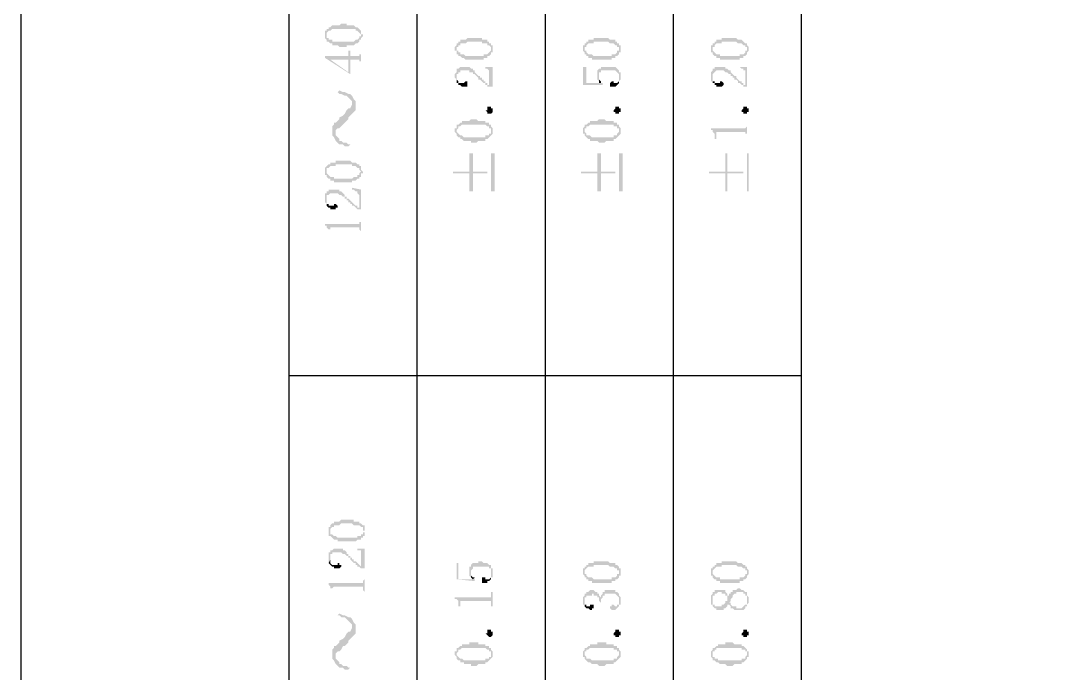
# Model space of a CAD drawing. Header units: millimetres. Extents: x 1167 to 2269, y 1197 to 1555.
# Drawn here: x 1849.13 to 1875.24, y 1342.94 to 1359.26 of the extents above; entities that cross this region are included whole.
import ezdxf

# ---------------------------------------------------------------- set-up
doc = ezdxf.new("R2010")
doc.units = ezdxf.units.MM

msp = doc.modelspace()

# ---------------------------------------------------------------- hatches: boundary and pattern name
at = {"transparency": 33554559}
for points in [[(1856.74221, 1358.91777), (1856.74221, 1358.87263), (1856.74221, 1358.8275), (1856.74221, 1358.8275), (1856.78734, 1358.78237), (1856.78734, 1358.91777), (1856.78734, 1358.9629), (1856.78734, 1358.9629), (1856.83248, 1359.00803), (1856.87761, 1359.00803), (1856.92274, 1359.05316), (1857.50946, 1359.05316), (1857.50946, 1359.00803), (1857.55459, 1359.00803), (1857.59972, 1358.9629), (1857.59972, 1358.9629), (1857.64486, 1358.91777), (1857.64486, 1359.00803), (1857.59972, 1359.05316), (1857.59972, 1359.05316), (1857.55459, 1359.09829), (1857.50946, 1359.09829), (1857.46433, 1359.14343), (1857.2838, 1359.14343), (1857.2838, 1359.18856), (1857.1484, 1359.18856), (1857.10327, 1359.14343), (1856.92274, 1359.14343), (1856.87761, 1359.09829), (1856.83248, 1359.09829), (1856.83248, 1359.05316), (1856.78734, 1359.05316), (1856.78734, 1359.00803), (1856.74221, 1359.00803), (1856.74221, 1358.9629)], [(1856.78734, 1358.78237), (1856.78734, 1358.73724), (1856.83248, 1358.73724), (1856.87761, 1358.69211), (1856.92274, 1358.69211), (1856.92274, 1358.64697), (1857.05814, 1358.64697), (1857.10327, 1358.60184), (1857.2838, 1358.60184), (1857.2838, 1358.64697), (1857.46433, 1358.64697), (1857.50946, 1358.69211), (1857.55459, 1358.69211), (1857.59972, 1358.73724), (1857.59972, 1358.78237), (1857.64486, 1358.78237), (1857.64486, 1358.8275), (1857.64486, 1358.8275), (1857.68999, 1358.87263), (1857.68999, 1358.91777), (1857.64486, 1358.91777), (1857.64486, 1358.9629), (1857.64486, 1359.00803), (1857.64486, 1358.87263), (1857.59972, 1358.87263), (1857.59972, 1358.8275), (1857.59972, 1358.8275), (1857.55459, 1358.78237), (1857.50946, 1358.78237), (1857.46433, 1358.73724), (1856.92274, 1358.73724), (1856.92274, 1358.78237), (1856.83248, 1358.78237), (1856.83248, 1358.8275), (1856.78734, 1358.8275), (1856.78734, 1358.87263), (1856.78734, 1358.91777)], [(1859.99173, 1358.55671), (1859.99173, 1358.51158), (1860.03686, 1358.51158), (1860.03686, 1358.46644), (1860.03686, 1358.42131), (1860.03686, 1358.55671), (1860.03686, 1358.60184), (1860.08199, 1358.60184), (1860.08199, 1358.64697), (1860.12712, 1358.64697), (1860.12712, 1358.69211), (1860.26252, 1358.69211), (1860.30765, 1358.73724), (1860.66871, 1358.73724), (1860.66871, 1358.69211), (1860.80411, 1358.69211), (1860.80411, 1358.64697), (1860.84924, 1358.64697), (1860.89437, 1358.60184), (1860.89437, 1358.55671), (1860.89437, 1358.69211), (1860.84924, 1358.69211), (1860.84924, 1358.73724), (1860.80411, 1358.73724), (1860.80411, 1358.78237), (1860.66871, 1358.78237), (1860.66871, 1358.8275), (1860.30765, 1358.8275), (1860.26252, 1358.78237), (1860.12712, 1358.78237), (1860.12712, 1358.73724), (1860.08199, 1358.73724), (1860.08199, 1358.69211), (1860.03686, 1358.69211), (1860.03686, 1358.64697), (1860.03686, 1358.64697), (1859.99173, 1358.60184)], [(1863.19611, 1358.55671), (1863.19611, 1358.51158), (1863.19611, 1358.51158), (1863.24124, 1358.46644), (1863.24124, 1358.42131), (1863.24124, 1358.55671), (1863.24124, 1358.60184), (1863.28638, 1358.60184), (1863.28638, 1358.64697), (1863.28638, 1358.64697), (1863.33151, 1358.69211), (1863.46691, 1358.69211), (1863.46691, 1358.73724), (1863.82796, 1358.73724), (1863.8731, 1358.69211), (1863.96336, 1358.69211), (1864.00849, 1358.64697), (1864.05362, 1358.64697), (1864.05362, 1358.60184), (1864.09876, 1358.60184), (1864.09876, 1358.55671), (1864.09876, 1358.69211), (1864.05362, 1358.69211), (1864.05362, 1358.73724), (1864.00849, 1358.73724), (1864.00849, 1358.78237), (1863.8731, 1358.78237), (1863.82796, 1358.8275), (1863.46691, 1358.8275), (1863.46691, 1358.78237), (1863.33151, 1358.78237), (1863.33151, 1358.73724), (1863.28638, 1358.73724), (1863.28638, 1358.69211), (1863.24124, 1358.69211), (1863.24124, 1358.64697), (1863.19611, 1358.64697)], [(1866.4005, 1358.55671), (1866.4005, 1358.51158), (1866.4005, 1358.46644), (1866.44563, 1358.46644), (1866.44563, 1358.42131), (1866.44563, 1358.55671), (1866.44563, 1358.60184), (1866.49076, 1358.60184), (1866.49076, 1358.64697), (1866.49076, 1358.64697), (1866.53589, 1358.69211), (1866.67129, 1358.69211), (1866.67129, 1358.73724), (1867.03235, 1358.73724), (1867.07748, 1358.69211), (1867.16774, 1358.69211), (1867.21288, 1358.64697), (1867.25801, 1358.64697), (1867.25801, 1358.60184), (1867.30314, 1358.60184), (1867.30314, 1358.55671), (1867.30314, 1358.69211), (1867.25801, 1358.69211), (1867.21288, 1358.73724), (1867.21288, 1358.73724), (1867.16774, 1358.78237), (1867.07748, 1358.78237), (1867.03235, 1358.8275), (1866.67129, 1358.8275), (1866.67129, 1358.78237), (1866.53589, 1358.78237), (1866.53589, 1358.73724), (1866.49076, 1358.73724), (1866.49076, 1358.69211), (1866.44563, 1358.69211), (1866.44563, 1358.64697), (1866.4005, 1358.64697)], [(1856.74221, 1358.37618), (1856.74221, 1358.33105), (1857.37406, 1357.92486), (1857.37406, 1358.28592), (1857.59972, 1358.28592), (1857.59972, 1358.24078), (1857.64486, 1358.24078), (1857.64486, 1358.15052), (1857.64486, 1358.51158), (1857.64486, 1358.42131), (1857.59972, 1358.42131), (1857.59972, 1358.37618), (1857.37406, 1358.37618), (1857.37406, 1358.51158), (1857.32893, 1358.51158), (1857.32893, 1357.96999), (1856.87761, 1358.28592), (1856.87761, 1358.28592)], [(1860.03686, 1358.42131), (1860.08199, 1358.42131), (1860.08199, 1358.37618), (1860.12712, 1358.37618), (1860.17226, 1358.33105), (1860.21739, 1358.33105), (1860.26252, 1358.28592), (1860.71384, 1358.28592), (1860.71384, 1358.33105), (1860.80411, 1358.33105), (1860.80411, 1358.37618), (1860.84924, 1358.37618), (1860.89437, 1358.42131), (1860.89437, 1358.46644), (1860.9395, 1358.46644), (1860.9395, 1358.51158), (1860.9395, 1358.55671), (1860.9395, 1358.60184), (1860.9395, 1358.64697), (1860.89437, 1358.64697), (1860.89437, 1358.69211), (1860.89437, 1358.51158), (1860.89437, 1358.51158), (1860.84924, 1358.46644), (1860.84924, 1358.46644), (1860.80411, 1358.42131), (1860.71384, 1358.42131), (1860.71384, 1358.37618), (1860.26252, 1358.37618), (1860.21739, 1358.42131), (1860.12712, 1358.42131), (1860.12712, 1358.46644), (1860.08199, 1358.46644), (1860.08199, 1358.51158), (1860.03686, 1358.51158), (1860.03686, 1358.55671)], [(1863.24124, 1358.42131), (1863.28638, 1358.42131), (1863.28638, 1358.37618), (1863.33151, 1358.37618), (1863.33151, 1358.33105), (1863.42177, 1358.33105), (1863.42177, 1358.28592), (1863.91823, 1358.28592), (1863.91823, 1358.33105), (1864.00849, 1358.33105), (1864.00849, 1358.37618), (1864.05362, 1358.37618), (1864.09876, 1358.42131), (1864.09876, 1358.46644), (1864.14389, 1358.46644), (1864.14389, 1358.51158), (1864.14389, 1358.55671), (1864.14389, 1358.60184), (1864.14389, 1358.64697), (1864.09876, 1358.64697), (1864.09876, 1358.69211), (1864.09876, 1358.51158), (1864.05362, 1358.51158), (1864.05362, 1358.46644), (1864.05362, 1358.46644), (1864.00849, 1358.42131), (1863.91823, 1358.42131), (1863.91823, 1358.37618), (1863.46691, 1358.37618), (1863.42177, 1358.42131), (1863.33151, 1358.42131), (1863.28638, 1358.46644), (1863.28638, 1358.51158), (1863.24124, 1358.51158), (1863.24124, 1358.55671)], [(1866.44563, 1358.42131), (1866.44563, 1358.42131), (1866.49076, 1358.37618), (1866.53589, 1358.37618), (1866.53589, 1358.33105), (1866.62616, 1358.33105), (1866.62616, 1358.28592), (1867.12261, 1358.28592), (1867.12261, 1358.33105), (1867.21288, 1358.33105), (1867.21288, 1358.37618), (1867.25801, 1358.37618), (1867.30314, 1358.42131), (1867.30314, 1358.46644), (1867.30314, 1358.46644), (1867.34827, 1358.51158), (1867.34827, 1358.55671), (1867.34827, 1358.60184), (1867.34827, 1358.60184), (1867.30314, 1358.64697), (1867.30314, 1358.69211), (1867.30314, 1358.51158), (1867.25801, 1358.51158), (1867.25801, 1358.46644), (1867.25801, 1358.46644), (1867.21288, 1358.42131), (1867.12261, 1358.42131), (1867.12261, 1358.37618), (1866.62616, 1358.37618), (1866.62616, 1358.42131), (1866.53589, 1358.42131), (1866.49076, 1358.46644), (1866.49076, 1358.46644), (1866.44563, 1358.51158), (1866.44563, 1358.55671)], [(1856.74221, 1358.37618), (1856.87761, 1358.28592), (1857.32893, 1358.28592), (1857.32893, 1357.96999), (1857.32893, 1358.37618)], [(1859.99173, 1357.87973), (1859.99173, 1357.83459), (1859.99173, 1357.83459), (1860.03686, 1357.78946), (1860.03686, 1357.74433), (1860.03686, 1357.87973), (1860.03686, 1357.92486), (1860.08199, 1357.92486), (1860.08199, 1357.96999), (1860.12712, 1357.96999), (1860.12712, 1358.01512), (1860.35279, 1358.01512), (1860.35279, 1357.96999), (1860.44305, 1357.96999), (1860.44305, 1357.92486), (1860.48818, 1357.92486), (1860.53331, 1357.87973), (1860.53331, 1357.87973), (1860.57845, 1357.83459), (1860.57845, 1357.78946), (1860.62358, 1357.78946), (1860.66871, 1357.74433), (1860.66871, 1357.74433), (1860.71384, 1357.6992), (1860.75898, 1357.6992), (1860.75898, 1357.65407), (1860.80411, 1357.65407), (1860.80411, 1357.60893), (1860.84924, 1357.60893), (1860.84924, 1357.65407), (1860.80411, 1357.65407), (1860.80411, 1357.6992), (1860.75898, 1357.6992), (1860.75898, 1357.74433), (1860.71384, 1357.74433), (1860.71384, 1357.78946), (1860.66871, 1357.78946), (1860.66871, 1357.83459), (1860.62358, 1357.83459), (1860.62358, 1357.87973), (1860.57845, 1357.87973), (1860.53331, 1357.92486), (1860.53331, 1357.92486), (1860.48818, 1357.96999), (1860.48818, 1358.01512), (1860.44305, 1358.01512), (1860.44305, 1358.06025), (1860.39792, 1358.06025), (1860.35279, 1358.10539), (1860.12712, 1358.10539), (1860.08199, 1358.06025), (1860.03686, 1358.06025), (1860.03686, 1358.01512), (1860.03686, 1357.96999), (1860.03686, 1357.96999), (1859.99173, 1357.92486)], [(1860.71384, 1358.10539), (1860.75898, 1358.10539), (1860.75898, 1358.06025), (1860.80411, 1358.06025), (1860.84924, 1358.01512), (1860.84924, 1357.60893), (1860.9395, 1357.60893), (1860.9395, 1358.10539)], [(1863.19611, 1358.10539), (1863.19611, 1357.65407), (1863.69257, 1357.65407), (1863.69257, 1357.6992), (1863.28638, 1357.6992), (1863.28638, 1358.10539)], [(1863.55717, 1357.87973), (1863.55717, 1357.83459), (1863.55717, 1357.78946), (1863.55717, 1357.78946), (1863.6023, 1357.74433), (1863.6023, 1357.87973), (1863.6023, 1357.92486), (1863.6023, 1357.96999), (1863.64743, 1357.96999), (1863.64743, 1358.01512), (1864.00849, 1358.01512), (1864.05362, 1357.96999), (1864.05362, 1357.96999), (1864.09876, 1357.92486), (1864.09876, 1357.74433), (1864.09876, 1357.74433), (1864.14389, 1357.78946), (1864.14389, 1357.83459), (1864.14389, 1357.92486), (1864.14389, 1357.96999), (1864.09876, 1357.96999), (1864.09876, 1358.01512), (1864.09876, 1358.01512), (1864.05362, 1358.06025), (1864.05362, 1358.06025), (1864.00849, 1358.10539), (1863.64743, 1358.10539), (1863.64743, 1358.06025), (1863.6023, 1358.06025), (1863.55717, 1358.01512), (1863.55717, 1357.96999), (1863.55717, 1357.92486)], [(1866.4005, 1357.87973), (1866.4005, 1357.83459), (1866.4005, 1357.74433), (1866.44563, 1357.74433), (1866.44563, 1357.87973), (1866.44563, 1357.92486), (1866.44563, 1357.92486), (1866.49076, 1357.96999), (1866.49076, 1357.96999), (1866.53589, 1358.01512), (1866.71642, 1358.01512), (1866.76155, 1357.96999), (1866.80669, 1357.96999), (1866.85182, 1357.92486), (1866.89695, 1357.92486), (1866.89695, 1357.87973), (1866.94208, 1357.87973), (1866.94208, 1357.83459), (1866.98721, 1357.83459), (1866.98721, 1357.78946), (1867.03235, 1357.78946), (1867.07748, 1357.74433), (1867.07748, 1357.6992), (1867.12261, 1357.6992), (1867.16774, 1357.65407), (1867.21288, 1357.65407), (1867.21288, 1357.60893), (1867.25801, 1357.60893), (1867.25801, 1357.65407), (1867.21288, 1357.65407), (1867.21288, 1357.6992), (1867.16774, 1357.6992), (1867.16774, 1357.74433), (1867.12261, 1357.74433), (1867.07748, 1357.78946), (1867.07748, 1357.78946), (1867.03235, 1357.83459), (1867.03235, 1357.87973), (1866.98721, 1357.87973), (1866.94208, 1357.92486), (1866.94208, 1357.92486), (1866.89695, 1357.96999), (1866.89695, 1358.01512), (1866.85182, 1358.01512), (1866.80669, 1358.06025), (1866.76155, 1358.06025), (1866.76155, 1358.10539), (1866.49076, 1358.10539), (1866.49076, 1358.06025), (1866.44563, 1358.06025), (1866.44563, 1358.01512), (1866.44563, 1358.01512), (1866.4005, 1357.96999)], [(1867.07748, 1358.10539), (1867.12261, 1358.10539), (1867.16774, 1358.06025), (1867.21288, 1358.06025), (1867.21288, 1358.01512), (1867.25801, 1358.01512), (1867.25801, 1357.60893), (1867.30314, 1357.60893), (1867.30314, 1358.10539)], [(1860.03686, 1357.74433), (1860.03686, 1357.6992), (1860.08199, 1357.6992), (1860.08199, 1357.65407), (1860.12712, 1357.65407), (1860.17226, 1357.60893), (1860.30765, 1357.60893), (1860.30765, 1357.6992), (1860.30765, 1357.74433), (1860.26252, 1357.74433), (1860.21739, 1357.6992), (1860.08199, 1357.6992), (1860.08199, 1357.74433), (1860.08199, 1357.74433), (1860.03686, 1357.78946), (1860.03686, 1357.83459), (1860.03686, 1357.83459)], [(1863.6023, 1357.74433), (1863.6023, 1357.6992), (1863.64743, 1357.6992), (1863.64743, 1357.74433), (1863.64743, 1357.74433), (1863.6023, 1357.78946), (1863.6023, 1357.83459), (1863.6023, 1357.87973)], [(1863.8731, 1357.65407), (1863.8731, 1357.60893), (1864.00849, 1357.60893), (1864.05362, 1357.65407), (1864.05362, 1357.65407), (1864.09876, 1357.6992), (1864.09876, 1357.83459), (1864.09876, 1357.78946), (1864.09876, 1357.74433), (1864.09876, 1357.74433), (1864.05362, 1357.6992), (1863.96336, 1357.6992), (1863.96336, 1357.74433), (1863.91823, 1357.74433), (1863.8731, 1357.6992), (1863.8731, 1357.6992)], [(1866.44563, 1357.74433), (1866.44563, 1357.6992), (1866.49076, 1357.6992), (1866.49076, 1357.65407), (1866.53589, 1357.65407), (1866.53589, 1357.60893), (1866.67129, 1357.60893), (1866.71642, 1357.65407), (1866.71642, 1357.6992), (1866.71642, 1357.6992), (1866.67129, 1357.74433), (1866.62616, 1357.74433), (1866.62616, 1357.6992), (1866.49076, 1357.6992), (1866.49076, 1357.74433), (1866.44563, 1357.74433), (1866.44563, 1357.78946), (1866.44563, 1357.83459), (1866.44563, 1357.83459)], [(1857.05814, 1357.47354), (1857.10327, 1357.4284), (1857.1484, 1357.4284), (1857.23867, 1357.38327), (1857.2838, 1357.38327), (1857.32893, 1357.33814), (1857.32893, 1357.33814), (1857.37406, 1357.29301), (1857.41919, 1357.24788), (1857.41919, 1356.93195), (1857.41919, 1356.93195), (1857.46433, 1356.97708), (1857.50946, 1357.02221), (1857.50946, 1357.24788), (1857.46433, 1357.29301), (1857.41919, 1357.38327), (1857.41919, 1357.38327), (1857.37406, 1357.4284), (1857.32893, 1357.4284), (1857.23867, 1357.47354), (1857.19353, 1357.47354), (1857.10327, 1357.51867)], [(1856.92274, 1356.48063), (1856.92274, 1356.39036), (1856.96787, 1356.34523), (1857.013, 1356.25497), (1857.013, 1356.4355), (1857.013, 1356.52576), (1857.05814, 1356.57089), (1857.10327, 1356.57089), (1857.1484, 1356.61603), (1857.19353, 1356.66116), (1857.23867, 1356.70629), (1857.2838, 1356.75142), (1857.32893, 1356.79655), (1857.32893, 1356.84169), (1857.37406, 1356.88682), (1857.41919, 1356.93195), (1857.41919, 1357.20274), (1857.41919, 1357.15761), (1857.37406, 1357.06735), (1857.32893, 1357.06735), (1857.2838, 1357.02221), (1857.23867, 1356.93195), (1857.23867, 1356.93195), (1857.19353, 1356.88682), (1857.10327, 1356.84169), (1857.10327, 1356.79655), (1857.05814, 1356.75142), (1857.013, 1356.70629), (1856.96787, 1356.70629), (1856.96787, 1356.66116), (1856.92274, 1356.61603), (1856.92274, 1356.52576)], [(1860.9395, 1357.02221), (1860.9395, 1356.97708), (1860.9395, 1356.97708), (1860.89437, 1356.93195), (1860.80411, 1356.93195), (1860.80411, 1356.97708), (1860.80411, 1356.97708), (1860.75898, 1357.02221), (1860.80411, 1357.02221), (1860.80411, 1357.06735), (1860.80411, 1357.11248), (1860.89437, 1357.11248), (1860.89437, 1357.06735), (1860.9395, 1357.06735), (1860.9395, 1357.02221)], [(1864.14389, 1357.02221), (1864.14389, 1356.97708), (1864.09876, 1356.97708), (1864.09876, 1356.93195), (1864.00849, 1356.93195), (1864.00849, 1356.97708), (1863.96336, 1356.97708), (1863.96336, 1357.02221), (1863.96336, 1357.02221), (1864.00849, 1357.06735), (1864.00849, 1357.11248), (1864.09876, 1357.11248), (1864.09876, 1357.06735), (1864.14389, 1357.06735), (1864.14389, 1357.02221)], [(1867.34827, 1357.02221), (1867.34827, 1356.97708), (1867.30314, 1356.97708), (1867.30314, 1356.93195), (1867.21288, 1356.93195), (1867.21288, 1356.97708), (1867.16774, 1356.97708), (1867.16774, 1357.02221), (1867.16774, 1357.02221), (1867.21288, 1357.06735), (1867.21288, 1357.11248), (1867.30314, 1357.11248), (1867.30314, 1357.06735), (1867.34827, 1357.06735), (1867.34827, 1357.02221)], [(1859.99173, 1356.52576), (1859.99173, 1356.48063), (1859.99173, 1356.48063), (1860.03686, 1356.4355), (1860.03686, 1356.39036), (1860.03686, 1356.52576), (1860.03686, 1356.52576), (1860.08199, 1356.57089), (1860.08199, 1356.61603), (1860.12712, 1356.61603), (1860.17226, 1356.66116), (1860.75898, 1356.66116), (1860.80411, 1356.61603), (1860.84924, 1356.61603), (1860.84924, 1356.57089), (1860.89437, 1356.57089), (1860.89437, 1356.52576), (1860.89437, 1356.66116), (1860.84924, 1356.66116), (1860.84924, 1356.70629), (1860.75898, 1356.70629), (1860.75898, 1356.75142), (1860.57845, 1356.75142), (1860.53331, 1356.79655), (1860.39792, 1356.79655), (1860.35279, 1356.75142), (1860.17226, 1356.75142), (1860.17226, 1356.70629), (1860.12712, 1356.70629), (1860.08199, 1356.66116), (1860.03686, 1356.66116), (1860.03686, 1356.61603), (1860.03686, 1356.57089), (1859.99173, 1356.57089)], [(1863.19611, 1356.52576), (1863.19611, 1356.48063), (1863.19611, 1356.4355), (1863.24124, 1356.4355), (1863.24124, 1356.39036), (1863.24124, 1356.52576), (1863.24124, 1356.57089), (1863.28638, 1356.57089), (1863.28638, 1356.61603), (1863.33151, 1356.61603), (1863.37664, 1356.66116), (1863.96336, 1356.66116), (1863.96336, 1356.61603), (1864.05362, 1356.61603), (1864.05362, 1356.57089), (1864.09876, 1356.57089), (1864.09876, 1356.52576), (1864.09876, 1356.66116), (1864.05362, 1356.66116), (1864.05362, 1356.70629), (1863.96336, 1356.70629), (1863.96336, 1356.75142), (1863.78283, 1356.75142), (1863.7377, 1356.79655), (1863.6023, 1356.79655), (1863.55717, 1356.75142), (1863.37664, 1356.75142), (1863.37664, 1356.70629), (1863.33151, 1356.70629), (1863.28638, 1356.66116), (1863.24124, 1356.66116), (1863.24124, 1356.61603), (1863.24124, 1356.61603), (1863.19611, 1356.57089)], [(1866.4005, 1356.57089), (1866.4005, 1356.52576), (1866.44563, 1356.52576), (1866.44563, 1356.48063), (1866.44563, 1356.48063), (1866.49076, 1356.4355), (1866.49076, 1356.3001), (1866.53589, 1356.3001), (1866.53589, 1356.4355), (1866.53589, 1356.48063), (1867.25801, 1356.48063), (1867.25801, 1356.4355), (1867.30314, 1356.4355), (1867.30314, 1356.3001), (1867.30314, 1356.70629), (1867.30314, 1356.61603), (1867.30314, 1356.61603), (1867.25801, 1356.57089), (1867.21288, 1356.57089)], [(1857.013, 1356.25497), (1857.013, 1356.25497), (1857.05814, 1356.20984), (1857.10327, 1356.1647), (1857.19353, 1356.1647), (1857.23867, 1356.11957), (1857.32893, 1356.11957), (1857.37406, 1356.1647), (1857.32893, 1356.1647), (1857.2838, 1356.20984), (1857.19353, 1356.20984), (1857.1484, 1356.25497), (1857.10327, 1356.25497), (1857.10327, 1356.3001), (1857.05814, 1356.34523), (1857.013, 1356.39036), (1857.013, 1356.4355)], [(1860.03686, 1356.39036), (1860.08199, 1356.34523), (1860.12712, 1356.34523), (1860.12712, 1356.3001), (1860.17226, 1356.3001), (1860.21739, 1356.25497), (1860.39792, 1356.25497), (1860.39792, 1356.20984), (1860.53331, 1356.20984), (1860.57845, 1356.25497), (1860.75898, 1356.25497), (1860.75898, 1356.3001), (1860.80411, 1356.3001), (1860.84924, 1356.34523), (1860.84924, 1356.34523), (1860.89437, 1356.39036), (1860.89437, 1356.39036), (1860.9395, 1356.4355), (1860.9395, 1356.52576), (1860.9395, 1356.57089), (1860.9395, 1356.57089), (1860.89437, 1356.61603), (1860.89437, 1356.48063), (1860.89437, 1356.4355), (1860.84924, 1356.4355), (1860.84924, 1356.39036), (1860.75898, 1356.39036), (1860.75898, 1356.34523), (1860.21739, 1356.34523), (1860.17226, 1356.39036), (1860.12712, 1356.39036), (1860.08199, 1356.4355), (1860.08199, 1356.4355), (1860.03686, 1356.48063), (1860.03686, 1356.52576)], [(1863.24124, 1356.39036), (1863.28638, 1356.34523), (1863.28638, 1356.34523), (1863.33151, 1356.3001), (1863.37664, 1356.3001), (1863.37664, 1356.25497), (1863.55717, 1356.25497), (1863.6023, 1356.20984), (1863.7377, 1356.20984), (1863.78283, 1356.25497), (1863.96336, 1356.25497), (1863.96336, 1356.3001), (1864.00849, 1356.3001), (1864.05362, 1356.34523), (1864.05362, 1356.34523), (1864.09876, 1356.39036), (1864.09876, 1356.39036), (1864.14389, 1356.4355), (1864.14389, 1356.52576), (1864.14389, 1356.57089), (1864.14389, 1356.57089), (1864.09876, 1356.61603), (1864.09876, 1356.48063), (1864.09876, 1356.48063), (1864.05362, 1356.4355), (1864.05362, 1356.39036), (1863.96336, 1356.39036), (1863.96336, 1356.34523), (1863.42177, 1356.34523), (1863.37664, 1356.39036), (1863.28638, 1356.39036), (1863.28638, 1356.4355), (1863.28638, 1356.4355), (1863.24124, 1356.48063), (1863.24124, 1356.52576)], [(1859.9466, 1355.48772), (1859.9466, 1355.44259), (1860.35279, 1355.44259), (1860.35279, 1354.99127), (1860.44305, 1354.99127), (1860.44305, 1355.44259), (1860.80411, 1355.44259), (1860.80411, 1355.48772), (1860.44305, 1355.48772), (1860.44305, 1355.93904), (1860.35279, 1355.93904), (1860.35279, 1355.48772)], [(1860.98464, 1354.99127), (1860.98464, 1355.93904), (1860.89437, 1355.93904), (1860.89437, 1354.99127)], [(1863.15098, 1355.48772), (1863.15098, 1355.44259), (1863.55717, 1355.44259), (1863.55717, 1354.99127), (1863.64743, 1354.99127), (1863.64743, 1355.44259), (1864.00849, 1355.44259), (1864.00849, 1355.48772), (1863.64743, 1355.48772), (1863.64743, 1355.93904), (1863.55717, 1355.93904), (1863.55717, 1355.48772)], [(1864.18902, 1354.99127), (1864.18902, 1355.93904), (1864.09876, 1355.93904), (1864.09876, 1354.99127)], [(1866.35536, 1355.48772), (1866.35536, 1355.44259), (1866.76155, 1355.44259), (1866.76155, 1354.99127), (1866.80669, 1354.99127), (1866.80669, 1355.44259), (1867.21288, 1355.44259), (1867.21288, 1355.48772), (1866.80669, 1355.48772), (1866.80669, 1355.93904), (1866.76155, 1355.93904), (1866.76155, 1355.48772)], [(1867.34827, 1354.99127), (1867.34827, 1355.93904), (1867.30314, 1355.93904), (1867.30314, 1354.99127)], [(1856.74221, 1355.48772), (1856.74221, 1355.44259), (1856.74221, 1355.39746), (1856.78734, 1355.39746), (1856.78734, 1355.35232), (1856.78734, 1355.48772), (1856.78734, 1355.53285), (1856.78734, 1355.57799), (1856.83248, 1355.57799), (1856.87761, 1355.62312), (1857.013, 1355.62312), (1857.013, 1355.66825), (1857.41919, 1355.66825), (1857.41919, 1355.62312), (1857.50946, 1355.62312), (1857.55459, 1355.57799), (1857.59972, 1355.57799), (1857.59972, 1355.53285), (1857.59972, 1355.53285), (1857.64486, 1355.48772), (1857.64486, 1355.62312), (1857.59972, 1355.62312), (1857.59972, 1355.66825), (1857.55459, 1355.66825), (1857.50946, 1355.71338), (1857.41919, 1355.71338), (1857.37406, 1355.75851), (1857.013, 1355.75851), (1857.013, 1355.71338), (1856.87761, 1355.71338), (1856.87761, 1355.66825), (1856.83248, 1355.66825), (1856.78734, 1355.62312), (1856.78734, 1355.62312), (1856.74221, 1355.57799), (1856.74221, 1355.53285), (1856.74221, 1355.53285)], [(1856.78734, 1355.35232), (1856.78734, 1355.35232), (1856.83248, 1355.30719), (1856.87761, 1355.30719), (1856.87761, 1355.26206), (1856.96787, 1355.26206), (1856.96787, 1355.21693), (1857.41919, 1355.21693), (1857.41919, 1355.26206), (1857.50946, 1355.26206), (1857.55459, 1355.30719), (1857.59972, 1355.30719), (1857.59972, 1355.35232), (1857.64486, 1355.35232), (1857.64486, 1355.39746), (1857.64486, 1355.44259), (1857.68999, 1355.44259), (1857.68999, 1355.48772), (1857.68999, 1355.48772), (1857.64486, 1355.53285), (1857.64486, 1355.57799), (1857.64486, 1355.62312), (1857.64486, 1355.48772), (1857.64486, 1355.48772), (1857.59972, 1355.44259), (1857.59972, 1355.39746), (1857.55459, 1355.39746), (1857.55459, 1355.35232), (1857.46433, 1355.35232), (1857.41919, 1355.30719), (1856.96787, 1355.30719), (1856.96787, 1355.35232), (1856.87761, 1355.35232), (1856.83248, 1355.39746), (1856.83248, 1355.39746), (1856.78734, 1355.44259), (1856.78734, 1355.48772)], [(1856.74221, 1354.81074), (1856.74221, 1354.76561), (1856.74221, 1354.72047), (1856.74221, 1354.72047), (1856.78734, 1354.67534), (1856.78734, 1354.81074), (1856.78734, 1354.85587), (1856.78734, 1354.901), (1856.83248, 1354.901), (1856.87761, 1354.94613), (1857.05814, 1354.94613), (1857.10327, 1354.901), (1857.1484, 1354.901), (1857.19353, 1354.85587), (1857.23867, 1354.85587), (1857.23867, 1354.81074), (1857.2838, 1354.81074), (1857.2838, 1354.76561), (1857.32893, 1354.76561), (1857.32893, 1354.72047), (1857.37406, 1354.72047), (1857.37406, 1354.67534), (1857.41919, 1354.67534), (1857.41919, 1354.63021), (1857.46433, 1354.63021), (1857.50946, 1354.58508), (1857.50946, 1354.58508), (1857.55459, 1354.53995), (1857.59972, 1354.53995), (1857.59972, 1354.58508), (1857.55459, 1354.58508), (1857.55459, 1354.63021), (1857.50946, 1354.63021), (1857.46433, 1354.67534), (1857.46433, 1354.67534), (1857.41919, 1354.72047), (1857.41919, 1354.72047), (1857.37406, 1354.76561), (1857.37406, 1354.76561), (1857.32893, 1354.81074), (1857.2838, 1354.81074), (1857.2838, 1354.85587), (1857.23867, 1354.85587), (1857.23867, 1354.901), (1857.19353, 1354.94613), (1857.19353, 1354.94613), (1857.1484, 1354.99127), (1857.10327, 1354.99127), (1857.10327, 1355.0364), (1856.83248, 1355.0364), (1856.83248, 1354.99127), (1856.78734, 1354.99127), (1856.78734, 1354.94613), (1856.74221, 1354.94613), (1856.74221, 1354.901)], [(1857.41919, 1355.08153), (1857.41919, 1355.0364), (1857.46433, 1355.0364), (1857.50946, 1354.99127), (1857.55459, 1354.99127), (1857.55459, 1354.94613), (1857.55459, 1354.94613), (1857.59972, 1354.901), (1857.59972, 1354.53995), (1857.64486, 1354.53995), (1857.64486, 1355.0364)], [(1856.78734, 1354.67534), (1856.78734, 1354.63021), (1856.78734, 1354.63021), (1856.83248, 1354.58508), (1856.87761, 1354.58508), (1856.87761, 1354.53995), (1857.013, 1354.53995), (1857.013, 1354.58508), (1857.05814, 1354.58508), (1857.05814, 1354.63021), (1857.05814, 1354.63021), (1857.013, 1354.67534), (1856.96787, 1354.67534), (1856.96787, 1354.63021), (1856.83248, 1354.63021), (1856.83248, 1354.67534), (1856.78734, 1354.67534), (1856.78734, 1354.72047), (1856.78734, 1354.76561), (1856.78734, 1354.76561)], [(1856.74221, 1354.17889), (1856.74221, 1354.13376), (1856.78734, 1354.13376), (1856.78734, 1354.08862), (1856.78734, 1354.08862), (1856.83248, 1354.04349), (1856.83248, 1353.99836), (1856.83248, 1353.95323), (1856.83248, 1354.04349), (1856.87761, 1354.04349), (1856.87761, 1354.08862), (1857.59972, 1354.08862), (1857.59972, 1354.04349), (1857.59972, 1354.04349), (1857.64486, 1353.99836), (1857.64486, 1353.95323), (1857.64486, 1354.31428), (1857.64486, 1354.22402), (1857.59972, 1354.22402), (1857.59972, 1354.17889), (1857.55459, 1354.17889)], [(1856.83248, 1346.50642), (1856.83248, 1346.41615), (1856.83248, 1346.37102), (1856.87761, 1346.37102), (1856.87761, 1346.50642), (1856.87761, 1346.55155), (1856.87761, 1346.55155), (1856.92274, 1346.59668), (1856.96787, 1346.59668), (1856.96787, 1346.64182), (1857.10327, 1346.64182), (1857.1484, 1346.68695), (1857.41919, 1346.68695), (1857.46433, 1346.64182), (1857.59972, 1346.64182), (1857.64486, 1346.59668), (1857.68999, 1346.59668), (1857.68999, 1346.55155), (1857.68999, 1346.50642), (1857.73512, 1346.50642), (1857.73512, 1346.64182), (1857.68999, 1346.64182), (1857.64486, 1346.68695), (1857.59972, 1346.68695), (1857.59972, 1346.73208), (1857.46433, 1346.73208), (1857.46433, 1346.77721), (1857.1484, 1346.77721), (1857.10327, 1346.73208), (1856.96787, 1346.73208), (1856.96787, 1346.68695), (1856.92274, 1346.68695), (1856.87761, 1346.64182), (1856.87761, 1346.59668), (1856.83248, 1346.59668), (1856.83248, 1346.55155)], [(1856.87761, 1346.37102), (1856.87761, 1346.37102), (1856.92274, 1346.32589), (1856.92274, 1346.32589), (1856.96787, 1346.28076), (1857.05814, 1346.28076), (1857.05814, 1346.23563), (1857.50946, 1346.23563), (1857.55459, 1346.28076), (1857.64486, 1346.28076), (1857.64486, 1346.32589), (1857.68999, 1346.32589), (1857.68999, 1346.37102), (1857.73512, 1346.37102), (1857.73512, 1346.41615), (1857.73512, 1346.46129), (1857.73512, 1346.50642), (1857.73512, 1346.55155), (1857.73512, 1346.59668), (1857.73512, 1346.64182), (1857.73512, 1346.46129), (1857.68999, 1346.46129), (1857.68999, 1346.41615), (1857.64486, 1346.41615), (1857.64486, 1346.37102), (1857.55459, 1346.37102), (1857.55459, 1346.32589), (1857.05814, 1346.32589), (1857.013, 1346.37102), (1856.96787, 1346.37102), (1856.92274, 1346.41615), (1856.87761, 1346.41615), (1856.87761, 1346.46129), (1856.87761, 1346.50642)], [(1856.83248, 1345.82944), (1856.83248, 1345.7843), (1856.83248, 1345.69404), (1856.83248, 1345.69404), (1856.87761, 1345.7843), (1856.87761, 1345.87457), (1856.87761, 1345.9197), (1856.92274, 1345.9197), (1856.92274, 1345.96483), (1857.1484, 1345.96483), (1857.19353, 1345.9197), (1857.23867, 1345.9197), (1857.2838, 1345.87457), (1857.32893, 1345.87457), (1857.32893, 1345.82944), (1857.37406, 1345.82944), (1857.37406, 1345.7843), (1857.37406, 1345.7843), (1857.41919, 1345.73917), (1857.41919, 1345.73917), (1857.46433, 1345.69404), (1857.50946, 1345.69404), (1857.50946, 1345.64891), (1857.55459, 1345.64891), (1857.55459, 1345.60378), (1857.59972, 1345.60378), (1857.64486, 1345.55864), (1857.68999, 1345.55864), (1857.64486, 1345.60378), (1857.64486, 1345.60378), (1857.59972, 1345.64891), (1857.59972, 1345.64891), (1857.55459, 1345.69404), (1857.55459, 1345.69404), (1857.50946, 1345.73917), (1857.46433, 1345.73917), (1857.46433, 1345.7843), (1857.41919, 1345.7843), (1857.41919, 1345.82944), (1857.37406, 1345.82944), (1857.37406, 1345.87457), (1857.32893, 1345.87457), (1857.32893, 1345.9197), (1857.2838, 1345.9197), (1857.2838, 1345.96483), (1857.2838, 1345.96483), (1857.23867, 1346.00996), (1857.19353, 1346.00996), (1857.19353, 1346.0551), (1856.96787, 1346.0551), (1856.92274, 1346.00996), (1856.87761, 1346.00996), (1856.87761, 1345.96483), (1856.83248, 1345.96483), (1856.83248, 1345.9197)], [(1857.50946, 1346.0551), (1857.55459, 1346.0551), (1857.55459, 1346.00996), (1857.64486, 1346.00996), (1857.64486, 1345.96483), (1857.64486, 1345.60378), (1857.68999, 1345.55864), (1857.73512, 1345.55864), (1857.73512, 1346.0551)], [(1856.83248, 1345.69404), (1856.87761, 1345.64891), (1856.87761, 1345.64891), (1856.92274, 1345.60378), (1856.96787, 1345.60378), (1856.96787, 1345.55864), (1857.10327, 1345.55864), (1857.1484, 1345.60378), (1857.1484, 1345.64891), (1857.10327, 1345.64891), (1857.10327, 1345.69404), (1857.05814, 1345.69404), (1857.05814, 1345.64891), (1856.92274, 1345.64891), (1856.87761, 1345.69404), (1856.87761, 1345.7843), (1856.87761, 1345.7843)], [(1860.35279, 1345.51351), (1860.35279, 1345.42325), (1860.35279, 1345.37811), (1860.35279, 1345.37811), (1860.39792, 1345.33298), (1860.39792, 1345.46838), (1860.39792, 1345.51351), (1860.39792, 1345.51351), (1860.44305, 1345.55864), (1860.44305, 1345.60378), (1860.84924, 1345.60378), (1860.84924, 1345.55864), (1860.89437, 1345.55864), (1860.89437, 1345.51351), (1860.89437, 1345.46838), (1860.89437, 1345.33298), (1860.9395, 1345.33298), (1860.9395, 1345.37811), (1860.9395, 1345.46838), (1860.9395, 1345.51351), (1860.9395, 1345.55864), (1860.89437, 1345.55864), (1860.89437, 1345.60378), (1860.89437, 1345.64891), (1860.84924, 1345.64891), (1860.80411, 1345.69404), (1860.71384, 1345.69404), (1860.66871, 1345.73917), (1860.57845, 1345.73917), (1860.57845, 1345.69404), (1860.44305, 1345.69404), (1860.39792, 1345.64891), (1860.39792, 1345.60378), (1860.35279, 1345.60378), (1860.35279, 1345.55864)], [(1863.19611, 1345.46838), (1863.19611, 1345.42325), (1863.19611, 1345.42325), (1863.24124, 1345.37811), (1863.24124, 1345.33298), (1863.24124, 1345.46838), (1863.24124, 1345.51351), (1863.24124, 1345.51351), (1863.28638, 1345.55864), (1863.28638, 1345.55864), (1863.33151, 1345.60378), (1863.46691, 1345.60378), (1863.46691, 1345.64891), (1863.82796, 1345.64891), (1863.8731, 1345.60378), (1863.96336, 1345.60378), (1864.00849, 1345.55864), (1864.05362, 1345.55864), (1864.05362, 1345.51351), (1864.09876, 1345.51351), (1864.09876, 1345.46838), (1864.09876, 1345.60378), (1864.09876, 1345.60378), (1864.05362, 1345.64891), (1864.00849, 1345.64891), (1864.00849, 1345.69404), (1863.8731, 1345.69404), (1863.82796, 1345.73917), (1863.46691, 1345.73917), (1863.46691, 1345.69404), (1863.33151, 1345.69404), (1863.33151, 1345.64891), (1863.28638, 1345.64891), (1863.28638, 1345.60378), (1863.24124, 1345.60378), (1863.24124, 1345.55864), (1863.19611, 1345.55864)], [(1866.4005, 1345.46838), (1866.4005, 1345.42325), (1866.4005, 1345.37811), (1866.44563, 1345.37811), (1866.44563, 1345.33298), (1866.44563, 1345.46838), (1866.44563, 1345.51351), (1866.44563, 1345.51351), (1866.49076, 1345.55864), (1866.49076, 1345.55864), (1866.53589, 1345.60378), (1866.67129, 1345.60378), (1866.67129, 1345.64891), (1867.03235, 1345.64891), (1867.07748, 1345.60378), (1867.16774, 1345.60378), (1867.21288, 1345.55864), (1867.25801, 1345.55864), (1867.25801, 1345.51351), (1867.30314, 1345.51351), (1867.30314, 1345.46838), (1867.30314, 1345.60378), (1867.25801, 1345.60378), (1867.25801, 1345.64891), (1867.21288, 1345.64891), (1867.16774, 1345.69404), (1867.07748, 1345.69404), (1867.03235, 1345.73917), (1866.67129, 1345.73917), (1866.67129, 1345.69404), (1866.53589, 1345.69404), (1866.53589, 1345.64891), (1866.49076, 1345.64891), (1866.49076, 1345.60378), (1866.44563, 1345.60378), (1866.44563, 1345.55864), (1866.4005, 1345.55864)], [(1860.03686, 1345.69404), (1860.03686, 1345.28785), (1860.48818, 1345.24272), (1860.48818, 1345.28785), (1860.48818, 1345.33298), (1860.44305, 1345.28785), (1860.08199, 1345.28785), (1860.08199, 1345.69404)], [(1860.39792, 1345.33298), (1860.39792, 1345.33298), (1860.44305, 1345.28785), (1860.44305, 1345.28785), (1860.48818, 1345.33298), (1860.44305, 1345.33298), (1860.39792, 1345.37811), (1860.39792, 1345.42325), (1860.39792, 1345.46838)], [(1860.66871, 1345.28785), (1860.66871, 1345.19759), (1860.80411, 1345.19759), (1860.80411, 1345.24272), (1860.84924, 1345.24272), (1860.89437, 1345.28785), (1860.89437, 1345.46838), (1860.89437, 1345.37811), (1860.89437, 1345.33298), (1860.89437, 1345.33298), (1860.84924, 1345.28785), (1860.75898, 1345.28785), (1860.75898, 1345.33298), (1860.66871, 1345.33298)], [(1863.24124, 1345.33298), (1863.28638, 1345.33298), (1863.28638, 1345.28785), (1863.33151, 1345.28785), (1863.33151, 1345.24272), (1863.42177, 1345.24272), (1863.42177, 1345.19759), (1863.91823, 1345.19759), (1863.91823, 1345.24272), (1864.00849, 1345.24272), (1864.00849, 1345.28785), (1864.05362, 1345.28785), (1864.09876, 1345.33298), (1864.09876, 1345.37811), (1864.14389, 1345.37811), (1864.14389, 1345.42325), (1864.14389, 1345.46838), (1864.14389, 1345.51351), (1864.14389, 1345.55864), (1864.09876, 1345.55864), (1864.09876, 1345.60378), (1864.09876, 1345.46838), (1864.09876, 1345.42325), (1864.05362, 1345.42325), (1864.05362, 1345.37811), (1864.05362, 1345.37811), (1864.00849, 1345.33298), (1863.91823, 1345.33298), (1863.91823, 1345.28785), (1863.46691, 1345.28785), (1863.42177, 1345.33298), (1863.33151, 1345.33298), (1863.28638, 1345.37811), (1863.28638, 1345.42325), (1863.24124, 1345.42325), (1863.24124, 1345.46838)], [(1866.44563, 1345.33298), (1866.44563, 1345.33298), (1866.49076, 1345.28785), (1866.53589, 1345.28785), (1866.53589, 1345.24272), (1866.62616, 1345.24272), (1866.62616, 1345.19759), (1867.12261, 1345.19759), (1867.12261, 1345.24272), (1867.21288, 1345.24272), (1867.21288, 1345.28785), (1867.25801, 1345.28785), (1867.30314, 1345.33298), (1867.30314, 1345.37811), (1867.30314, 1345.37811), (1867.34827, 1345.42325), (1867.34827, 1345.46838), (1867.34827, 1345.51351), (1867.34827, 1345.51351), (1867.30314, 1345.55864), (1867.30314, 1345.60378), (1867.30314, 1345.46838), (1867.30314, 1345.42325), (1867.25801, 1345.42325), (1867.25801, 1345.37811), (1867.25801, 1345.37811), (1867.21288, 1345.33298), (1867.12261, 1345.33298), (1867.12261, 1345.28785), (1866.62616, 1345.28785), (1866.62616, 1345.33298), (1866.53589, 1345.33298), (1866.49076, 1345.37811), (1866.49076, 1345.37811), (1866.44563, 1345.42325), (1866.44563, 1345.46838)], [(1856.83248, 1345.19759), (1856.83248, 1345.15245), (1856.83248, 1345.15245), (1856.87761, 1345.10732), (1856.87761, 1345.06219), (1856.92274, 1345.06219), (1856.92274, 1344.92679), (1856.92274, 1345.06219), (1856.92274, 1345.06219), (1856.96787, 1345.10732), (1857.68999, 1345.10732), (1857.68999, 1345.06219), (1857.68999, 1345.01706), (1857.73512, 1344.97192), (1857.73512, 1344.92679), (1857.73512, 1345.33298), (1857.73512, 1345.28785), (1857.68999, 1345.24272), (1857.68999, 1345.19759), (1857.64486, 1345.19759)], [(1859.99173, 1344.83653), (1859.99173, 1344.7914), (1860.03686, 1344.7914), (1860.08199, 1344.74626), (1860.08199, 1344.656), (1860.08199, 1344.61087), (1860.12712, 1344.61087), (1860.12712, 1344.70113), (1860.12712, 1344.74626), (1860.89437, 1344.74626), (1860.89437, 1344.70113), (1860.89437, 1344.656), (1860.89437, 1344.61087), (1860.9395, 1344.61087), (1860.9395, 1344.97192), (1860.89437, 1344.97192), (1860.89437, 1344.88166), (1860.89437, 1344.83653), (1860.80411, 1344.83653)], [(1863.19611, 1344.74626), (1863.19611, 1344.656), (1863.24124, 1344.656), (1863.24124, 1344.74626), (1863.24124, 1344.7914), (1863.24124, 1344.83653), (1863.28638, 1344.83653), (1863.28638, 1344.88166), (1863.42177, 1344.88166), (1863.42177, 1344.92679), (1863.46691, 1344.92679), (1863.46691, 1344.88166), (1863.55717, 1344.88166), (1863.55717, 1344.83653), (1863.6023, 1344.83653), (1863.6023, 1344.7914), (1863.6023, 1344.74626), (1863.6023, 1344.74626), (1863.64743, 1344.70113), (1863.64743, 1344.74626), (1863.64743, 1344.7914), (1863.69257, 1344.83653), (1863.69257, 1344.88166), (1863.7377, 1344.88166), (1863.7377, 1344.92679), (1864.00849, 1344.92679), (1864.05362, 1344.88166), (1864.05362, 1344.88166), (1864.09876, 1344.83653), (1864.09876, 1344.7914), (1864.09876, 1344.74626), (1864.09876, 1344.92679), (1864.09876, 1344.92679), (1864.05362, 1344.97192), (1864.00849, 1344.97192), (1864.00849, 1345.01706), (1863.7377, 1345.01706), (1863.7377, 1344.97192), (1863.69257, 1344.97192), (1863.69257, 1344.92679), (1863.69257, 1344.92679), (1863.64743, 1344.88166), (1863.64743, 1344.83653), (1863.64743, 1344.83653), (1863.6023, 1344.88166), (1863.6023, 1344.92679), (1863.55717, 1344.92679), (1863.55717, 1344.97192), (1863.51204, 1344.97192), (1863.46691, 1345.01706), (1863.37664, 1345.01706), (1863.33151, 1344.97192), (1863.28638, 1344.97192), (1863.28638, 1344.92679), (1863.24124, 1344.92679), (1863.24124, 1344.88166), (1863.24124, 1344.88166), (1863.19611, 1344.83653), (1863.19611, 1344.7914)], [(1866.4005, 1344.7914), (1866.4005, 1344.74626), (1866.4005, 1344.656), (1866.44563, 1344.656), (1866.44563, 1344.61087), (1866.44563, 1344.61087), (1866.49076, 1344.56574), (1866.53589, 1344.56574), (1866.53589, 1344.5206), (1866.71642, 1344.5206), (1866.71642, 1344.56574), (1866.76155, 1344.56574), (1866.80669, 1344.61087), (1866.80669, 1344.656), (1866.85182, 1344.656), (1866.85182, 1344.70113), (1866.85182, 1344.70113), (1866.89695, 1344.74626), (1866.89695, 1344.7914), (1866.89695, 1344.7914), (1866.94208, 1344.83653), (1866.94208, 1344.88166), (1866.94208, 1344.88166), (1866.98721, 1344.92679), (1867.03235, 1344.92679), (1867.03235, 1344.97192), (1867.21288, 1344.97192), (1867.21288, 1344.92679), (1867.25801, 1344.92679), (1867.25801, 1344.88166), (1867.30314, 1344.88166), (1867.30314, 1344.7914), (1867.30314, 1344.656), (1867.30314, 1344.656), (1867.34827, 1344.70113), (1867.34827, 1344.7914), (1867.34827, 1344.83653), (1867.34827, 1344.83653), (1867.30314, 1344.88166), (1867.30314, 1344.92679), (1867.30314, 1344.97192), (1867.25801, 1344.97192), (1867.21288, 1345.01706), (1867.16774, 1345.01706), (1867.12261, 1345.06219), (1867.07748, 1345.06219), (1867.03235, 1345.01706), (1866.94208, 1345.01706), (1866.94208, 1344.97192), (1866.89695, 1344.97192), (1866.89695, 1344.92679), (1866.85182, 1344.92679), (1866.85182, 1344.88166), (1866.80669, 1344.88166), (1866.80669, 1344.83653), (1866.80669, 1344.74626), (1866.76155, 1344.74626), (1866.76155, 1344.70113), (1866.76155, 1344.70113), (1866.71642, 1344.656), (1866.67129, 1344.656), (1866.67129, 1344.61087), (1866.49076, 1344.61087), (1866.49076, 1344.656), (1866.44563, 1344.656), (1866.44563, 1344.70113), (1866.44563, 1344.92679), (1866.4005, 1344.88166)], [(1866.44563, 1344.92679), (1866.44563, 1344.7914), (1866.44563, 1344.83653), (1866.44563, 1344.88166), (1866.49076, 1344.88166), (1866.49076, 1344.92679), (1866.53589, 1344.92679), (1866.58103, 1344.97192), (1866.67129, 1344.97192), (1866.67129, 1344.92679), (1866.76155, 1344.92679), (1866.76155, 1344.88166), (1866.80669, 1344.88166), (1866.80669, 1344.83653), (1866.80669, 1344.92679), (1866.80669, 1344.92679), (1866.76155, 1344.97192), (1866.76155, 1345.01706), (1866.49076, 1345.01706), (1866.49076, 1344.97192), (1866.44563, 1344.97192)], [(1863.24124, 1344.656), (1863.24124, 1344.61087), (1863.24124, 1344.61087), (1863.28638, 1344.56574), (1863.33151, 1344.56574), (1863.37664, 1344.5206), (1863.42177, 1344.5206), (1863.42177, 1344.56574), (1863.46691, 1344.56574), (1863.46691, 1344.61087), (1863.46691, 1344.656), (1863.37664, 1344.656), (1863.37664, 1344.61087), (1863.28638, 1344.61087), (1863.28638, 1344.656), (1863.24124, 1344.656), (1863.24124, 1344.70113), (1863.24124, 1344.74626)], [(1863.8731, 1344.56574), (1863.8731, 1344.56574), (1863.91823, 1344.5206), (1864.00849, 1344.5206), (1864.05362, 1344.56574), (1864.05362, 1344.56574), (1864.09876, 1344.61087), (1864.09876, 1344.656), (1864.14389, 1344.656), (1864.14389, 1344.74626), (1864.14389, 1344.7914), (1864.14389, 1344.83653), (1864.14389, 1344.83653), (1864.09876, 1344.88166), (1864.09876, 1344.74626), (1864.09876, 1344.70113), (1864.09876, 1344.656), (1864.05362, 1344.656), (1864.05362, 1344.61087), (1864.00849, 1344.61087), (1863.96336, 1344.656), (1863.91823, 1344.656), (1863.91823, 1344.61087), (1863.8731, 1344.61087)], [(1866.85182, 1344.656), (1866.89695, 1344.61087), (1866.89695, 1344.56574), (1866.94208, 1344.56574), (1866.98721, 1344.5206), (1867.21288, 1344.5206), (1867.25801, 1344.56574), (1867.25801, 1344.61087), (1867.30314, 1344.61087), (1867.30314, 1344.7914), (1867.30314, 1344.70113), (1867.30314, 1344.656), (1867.25801, 1344.656), (1867.21288, 1344.61087), (1867.21288, 1344.61087), (1867.16774, 1344.56574), (1867.03235, 1344.56574), (1867.03235, 1344.61087), (1866.94208, 1344.61087), (1866.89695, 1344.656), (1866.89695, 1344.70113), (1866.85182, 1344.70113)], [(1857.05814, 1344.38521), (1857.10327, 1344.38521), (1857.1484, 1344.34007), (1857.23867, 1344.34007), (1857.2838, 1344.29494), (1857.32893, 1344.24981), (1857.32893, 1344.24981), (1857.37406, 1344.20468), (1857.41919, 1344.15955), (1857.41919, 1343.84362), (1857.41919, 1343.84362), (1857.46433, 1343.88875), (1857.50946, 1343.93388), (1857.50946, 1344.15955), (1857.46433, 1344.20468), (1857.41919, 1344.29494), (1857.41919, 1344.29494), (1857.37406, 1344.34007), (1857.32893, 1344.34007), (1857.23867, 1344.38521), (1857.19353, 1344.38521), (1857.10327, 1344.43034)], [(1856.92274, 1343.3923), (1856.92274, 1343.30203), (1856.96787, 1343.2569), (1857.013, 1343.16664), (1857.013, 1343.34717), (1857.013, 1343.43743), (1857.05814, 1343.48256), (1857.10327, 1343.48256), (1857.1484, 1343.5277), (1857.19353, 1343.61796), (1857.23867, 1343.61796), (1857.2838, 1343.66309), (1857.32893, 1343.70822), (1857.32893, 1343.75336), (1857.37406, 1343.79849), (1857.41919, 1343.84362), (1857.41919, 1344.11441), (1857.41919, 1344.06928), (1857.37406, 1343.97902), (1857.32893, 1343.97902), (1857.2838, 1343.93388), (1857.23867, 1343.84362), (1857.23867, 1343.84362), (1857.19353, 1343.79849), (1857.10327, 1343.75336), (1857.10327, 1343.70822), (1857.05814, 1343.66309), (1857.013, 1343.61796), (1856.96787, 1343.61796), (1856.96787, 1343.57283), (1856.92274, 1343.5277), (1856.92274, 1343.43743)], [(1860.9395, 1343.93388), (1860.9395, 1343.88875), (1860.9395, 1343.88875), (1860.89437, 1343.84362), (1860.84924, 1343.84362), (1860.80411, 1343.88875), (1860.80411, 1343.88875), (1860.75898, 1343.93388), (1860.80411, 1343.93388), (1860.80411, 1343.97902), (1860.80411, 1344.02415), (1860.89437, 1344.02415), (1860.89437, 1343.97902), (1860.9395, 1343.97902), (1860.9395, 1343.93388)], [(1864.14389, 1343.93388), (1864.14389, 1343.88875), (1864.09876, 1343.88875), (1864.09876, 1343.84362), (1864.00849, 1343.84362), (1864.00849, 1343.88875), (1863.96336, 1343.88875), (1863.96336, 1343.93388), (1863.96336, 1343.93388), (1864.00849, 1343.97902), (1864.00849, 1344.02415), (1864.09876, 1344.02415), (1864.09876, 1343.97902), (1864.14389, 1343.97902), (1864.14389, 1343.93388)], [(1867.34827, 1343.93388), (1867.34827, 1343.88875), (1867.30314, 1343.88875), (1867.30314, 1343.84362), (1867.21288, 1343.84362), (1867.21288, 1343.88875), (1867.16774, 1343.88875), (1867.16774, 1343.93388), (1867.16774, 1343.93388), (1867.21288, 1343.97902), (1867.21288, 1344.02415), (1867.30314, 1344.02415), (1867.30314, 1343.97902), (1867.34827, 1343.97902), (1867.34827, 1343.93388)], [(1859.99173, 1343.43743), (1859.99173, 1343.3923), (1859.99173, 1343.3923), (1860.03686, 1343.34717), (1860.03686, 1343.30203), (1860.03686, 1343.43743), (1860.03686, 1343.43743), (1860.08199, 1343.48256), (1860.08199, 1343.5277), (1860.12712, 1343.5277), (1860.17226, 1343.57283), (1860.75898, 1343.57283), (1860.80411, 1343.5277), (1860.84924, 1343.5277), (1860.84924, 1343.48256), (1860.89437, 1343.48256), (1860.89437, 1343.43743), (1860.89437, 1343.57283), (1860.84924, 1343.57283), (1860.84924, 1343.61796), (1860.75898, 1343.61796), (1860.75898, 1343.66309), (1860.57845, 1343.66309), (1860.57845, 1343.70822), (1860.35279, 1343.70822), (1860.35279, 1343.66309), (1860.17226, 1343.66309), (1860.17226, 1343.61796), (1860.12712, 1343.61796), (1860.08199, 1343.57283), (1860.03686, 1343.57283), (1860.03686, 1343.5277), (1860.03686, 1343.48256), (1859.99173, 1343.48256)], [(1863.19611, 1343.43743), (1863.19611, 1343.3923), (1863.19611, 1343.34717), (1863.24124, 1343.34717), (1863.24124, 1343.30203), (1863.24124, 1343.43743), (1863.24124, 1343.48256), (1863.28638, 1343.48256), (1863.28638, 1343.5277), (1863.33151, 1343.5277), (1863.37664, 1343.57283), (1863.96336, 1343.57283), (1863.96336, 1343.5277), (1864.05362, 1343.5277), (1864.05362, 1343.48256), (1864.09876, 1343.48256), (1864.09876, 1343.43743), (1864.09876, 1343.57283), (1864.05362, 1343.57283), (1864.05362, 1343.61796), (1863.96336, 1343.61796), (1863.96336, 1343.66309), (1863.78283, 1343.66309), (1863.78283, 1343.70822), (1863.55717, 1343.70822), (1863.55717, 1343.66309), (1863.37664, 1343.66309), (1863.37664, 1343.61796), (1863.33151, 1343.61796), (1863.28638, 1343.57283), (1863.24124, 1343.57283), (1863.24124, 1343.5277), (1863.24124, 1343.5277), (1863.19611, 1343.48256)], [(1866.4005, 1343.43743), (1866.4005, 1343.3923), (1866.4005, 1343.34717), (1866.4005, 1343.34717), (1866.44563, 1343.30203), (1866.44563, 1343.43743), (1866.44563, 1343.48256), (1866.49076, 1343.48256), (1866.49076, 1343.5277), (1866.53589, 1343.5277), (1866.53589, 1343.57283), (1867.16774, 1343.57283), (1867.16774, 1343.5277), (1867.25801, 1343.5277), (1867.25801, 1343.48256), (1867.30314, 1343.48256), (1867.30314, 1343.43743), (1867.30314, 1343.5277), (1867.25801, 1343.57283), (1867.25801, 1343.57283), (1867.21288, 1343.61796), (1867.16774, 1343.61796), (1867.16774, 1343.66309), (1866.98721, 1343.66309), (1866.94208, 1343.70822), (1866.76155, 1343.70822), (1866.76155, 1343.66309), (1866.58103, 1343.66309), (1866.58103, 1343.61796), (1866.53589, 1343.61796), (1866.49076, 1343.57283), (1866.44563, 1343.57283), (1866.44563, 1343.5277), (1866.44563, 1343.5277), (1866.4005, 1343.48256)], [(1860.03686, 1343.30203), (1860.08199, 1343.2569), (1860.12712, 1343.2569), (1860.12712, 1343.21177), (1860.21739, 1343.21177), (1860.21739, 1343.16664), (1860.39792, 1343.16664), (1860.39792, 1343.12151), (1860.53331, 1343.12151), (1860.57845, 1343.16664), (1860.75898, 1343.16664), (1860.75898, 1343.21177), (1860.80411, 1343.21177), (1860.84924, 1343.2569), (1860.84924, 1343.2569), (1860.89437, 1343.30203), (1860.89437, 1343.30203), (1860.9395, 1343.34717), (1860.9395, 1343.43743), (1860.9395, 1343.48256), (1860.9395, 1343.48256), (1860.89437, 1343.5277), (1860.89437, 1343.3923), (1860.89437, 1343.34717), (1860.84924, 1343.34717), (1860.84924, 1343.30203), (1860.75898, 1343.30203), (1860.75898, 1343.2569), (1860.21739, 1343.2569), (1860.17226, 1343.30203), (1860.12712, 1343.30203), (1860.08199, 1343.34717), (1860.08199, 1343.34717), (1860.03686, 1343.3923), (1860.03686, 1343.43743)], [(1863.24124, 1343.30203), (1863.28638, 1343.2569), (1863.28638, 1343.2569), (1863.33151, 1343.21177), (1863.37664, 1343.21177), (1863.42177, 1343.16664), (1863.55717, 1343.16664), (1863.6023, 1343.12151), (1863.7377, 1343.12151), (1863.78283, 1343.16664), (1863.96336, 1343.16664), (1863.96336, 1343.21177), (1864.00849, 1343.21177), (1864.05362, 1343.2569), (1864.05362, 1343.2569), (1864.09876, 1343.30203), (1864.09876, 1343.30203), (1864.14389, 1343.34717), (1864.14389, 1343.43743), (1864.14389, 1343.48256), (1864.14389, 1343.48256), (1864.09876, 1343.5277), (1864.09876, 1343.3923), (1864.09876, 1343.3923), (1864.05362, 1343.34717), (1864.05362, 1343.30203), (1863.96336, 1343.30203), (1863.96336, 1343.2569), (1863.42177, 1343.2569), (1863.37664, 1343.30203), (1863.28638, 1343.30203), (1863.28638, 1343.34717), (1863.28638, 1343.34717), (1863.24124, 1343.3923), (1863.24124, 1343.43743)], [(1866.44563, 1343.30203), (1866.44563, 1343.2569), (1866.49076, 1343.2569), (1866.53589, 1343.21177), (1866.58103, 1343.21177), (1866.62616, 1343.16664), (1866.76155, 1343.16664), (1866.80669, 1343.12151), (1866.94208, 1343.12151), (1866.98721, 1343.16664), (1867.16774, 1343.16664), (1867.16774, 1343.21177), (1867.21288, 1343.21177), (1867.25801, 1343.2569), (1867.25801, 1343.2569), (1867.30314, 1343.30203), (1867.30314, 1343.34717), (1867.34827, 1343.34717), (1867.34827, 1343.43743), (1867.34827, 1343.48256), (1867.30314, 1343.48256), (1867.30314, 1343.5277), (1867.30314, 1343.3923), (1867.30314, 1343.3923), (1867.25801, 1343.34717), (1867.25801, 1343.30203), (1867.16774, 1343.30203), (1867.16774, 1343.2569), (1866.58103, 1343.2569), (1866.58103, 1343.30203), (1866.49076, 1343.30203), (1866.49076, 1343.34717), (1866.44563, 1343.34717), (1866.44563, 1343.3923), (1866.44563, 1343.43743)], [(1857.013, 1343.16664), (1857.013, 1343.16664), (1857.05814, 1343.12151), (1857.10327, 1343.07637), (1857.19353, 1343.07637), (1857.23867, 1343.03124), (1857.32893, 1343.03124), (1857.37406, 1343.07637), (1857.32893, 1343.07637), (1857.2838, 1343.12151), (1857.19353, 1343.12151), (1857.1484, 1343.16664), (1857.10327, 1343.16664), (1857.10327, 1343.21177), (1857.05814, 1343.2569), (1857.013, 1343.30203), (1857.013, 1343.34717)]]:
    msp.add_hatch(color=256, dxfattribs=at).paths.add_polyline_path(points)

# ---------------------------------------------------------------- linework, layer by layer
msp.add_line((1855.83949, 1549.22789), (1855.83949, 1262.48694))
msp.add_lwpolyline([(2269.13303, 1258.22789), (2269.13303, 1555.22789), (1849.13303, 1555.22789), (1849.13303, 1258.22789)], close=True)
for points in [[(1868.65711, 1549.22789), (1868.65711, 1262.48694)], [(1859.04395, 1376.83524), (1859.04395, 1283.81783)], [(1862.24834, 1376.83524), (1862.24834, 1283.81783)], [(1865.45272, 1376.83524), (1865.45272, 1283.81783)], [(1855.83957, 1350.38779), (1868.65711, 1350.38779)]]:
    msp.add_lwpolyline(points)

doc.saveas('drawing.dxf')
